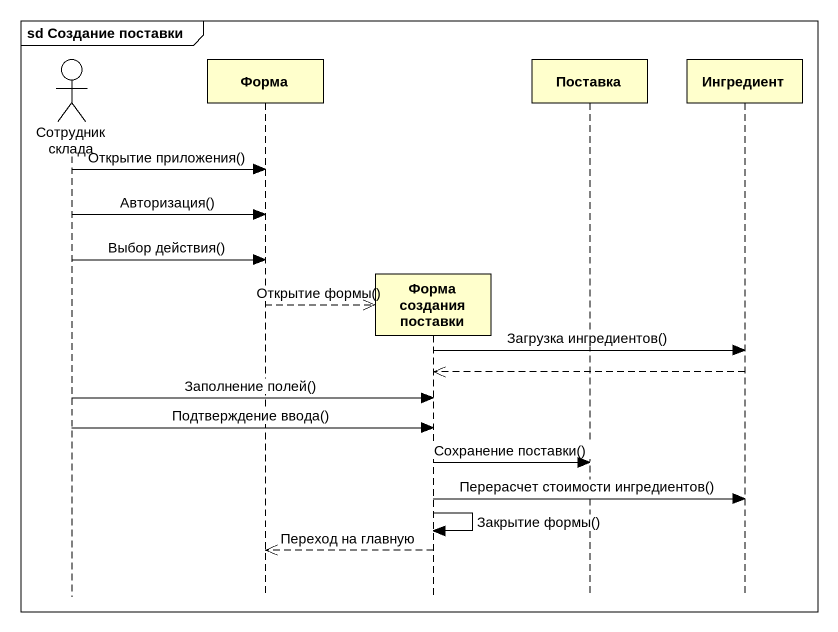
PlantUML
@startuml
mainframe sd Создание поставки
hide footbox
actor "Сотрудник склада" as Сотрудник_склада
participant Форма
participant "Форма создания поставки" as Форма_создания_поставки
participant Поставка
participant Ингредиент

Сотрудник_склада -> Форма : Открытие приложения()
Сотрудник_склада -> Форма : Авторизация()
Сотрудник_склада -> Форма : Выбор действия()
Форма -->> Форма_создания_поставки ** : Открытие формы()
Форма_создания_поставки -> Ингредиент : Загрузка ингредиентов()
Ингредиент -->> Форма_создания_поставки
Сотрудник_склада -> Форма_создания_поставки : Заполнение полей()
Сотрудник_склада -> Форма_создания_поставки : Подтверждение ввода()
Форма_создания_поставки -> Поставка : Сохранение поставки()
Форма_создания_поставки -> Ингредиент : Перерасчет стоимости ингредиентов()
Форма_создания_поставки -> Форма_создания_поставки : Закрытие формы()
Форма_создания_поставки -->> Форма : Переход на главную
@enduml
